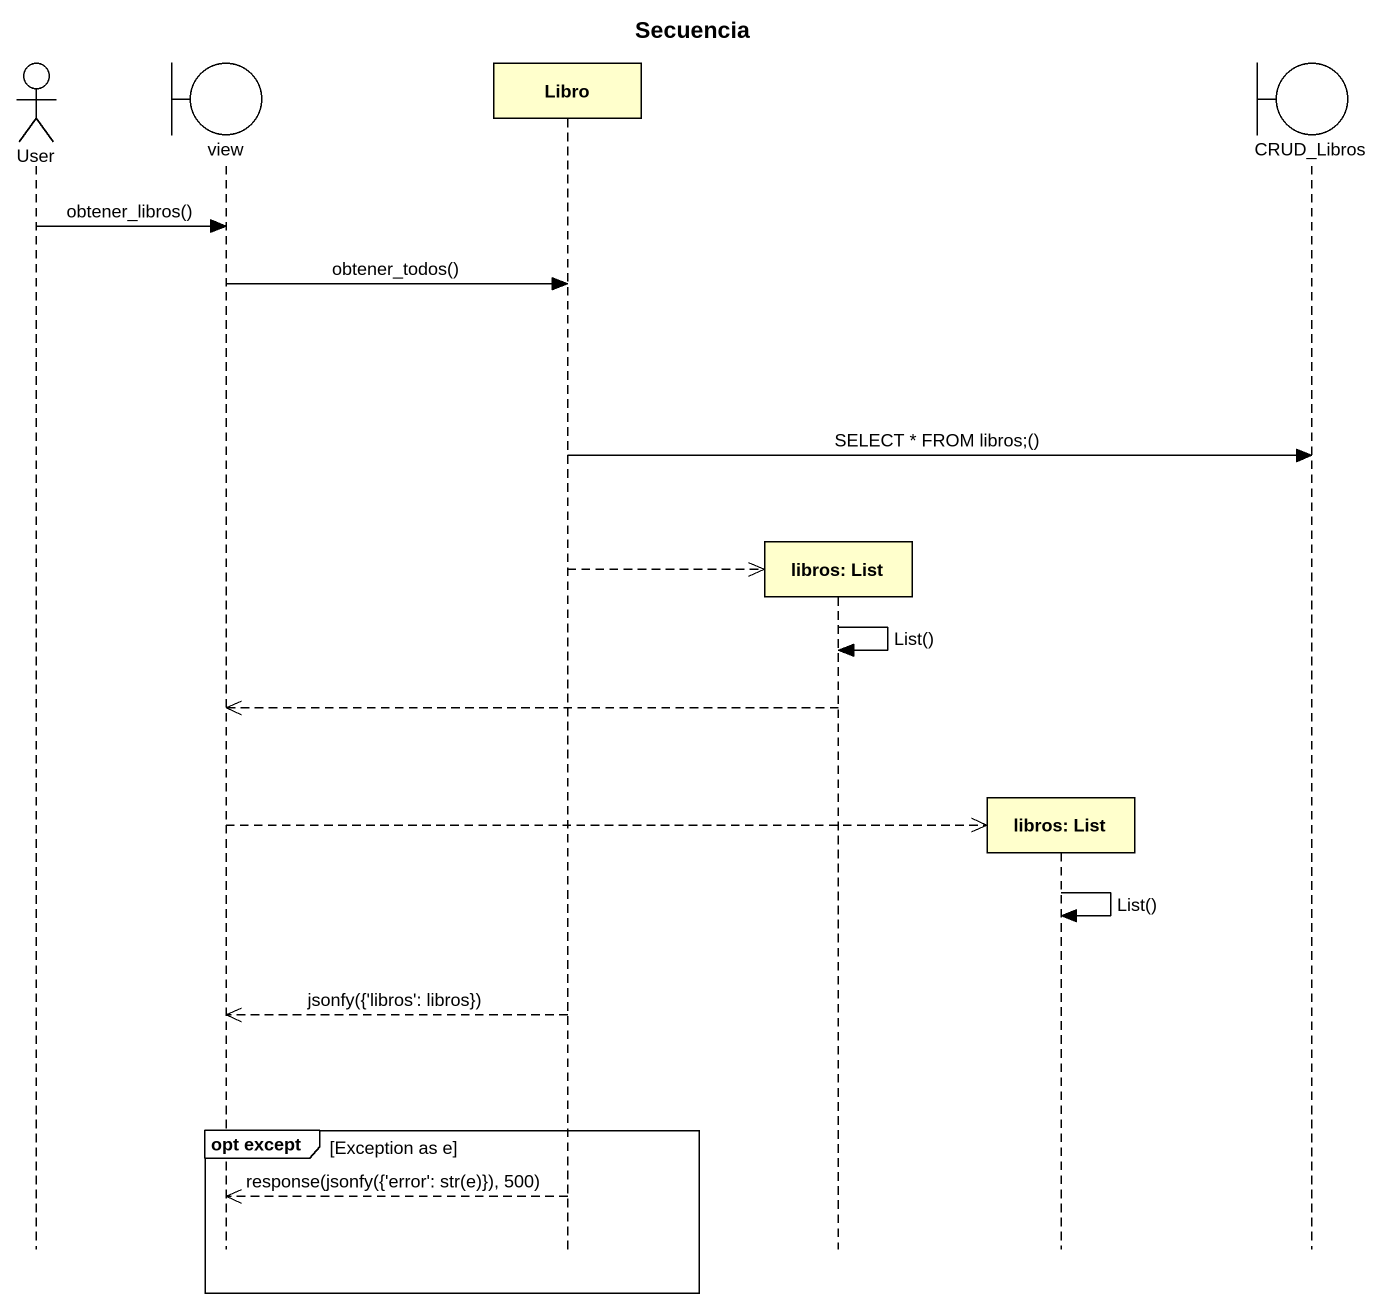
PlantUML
@startuml
title Secuencia
hide footbox
actor User
boundary view
participant Libro
participant "libros: List" as libros_List
participant "libros: List" as libros_List_2
boundary CRUD_Libros

User -> view : obtener_libros()
view -> Libro : obtener_todos()
Libro -> CRUD_Libros : SELECT * FROM libros;()
Libro -->> libros_List **
libros_List -> libros_List : List()
libros_List -->> view
view -->> libros_List_2 **
libros_List_2 -> libros_List_2 : List()
Libro -->> view : jsonfy({'libros': libros})
group opt except [Exception as e]
  Libro -->> view : response(jsonfy({'error': str(e)}), 500)
end
@enduml
